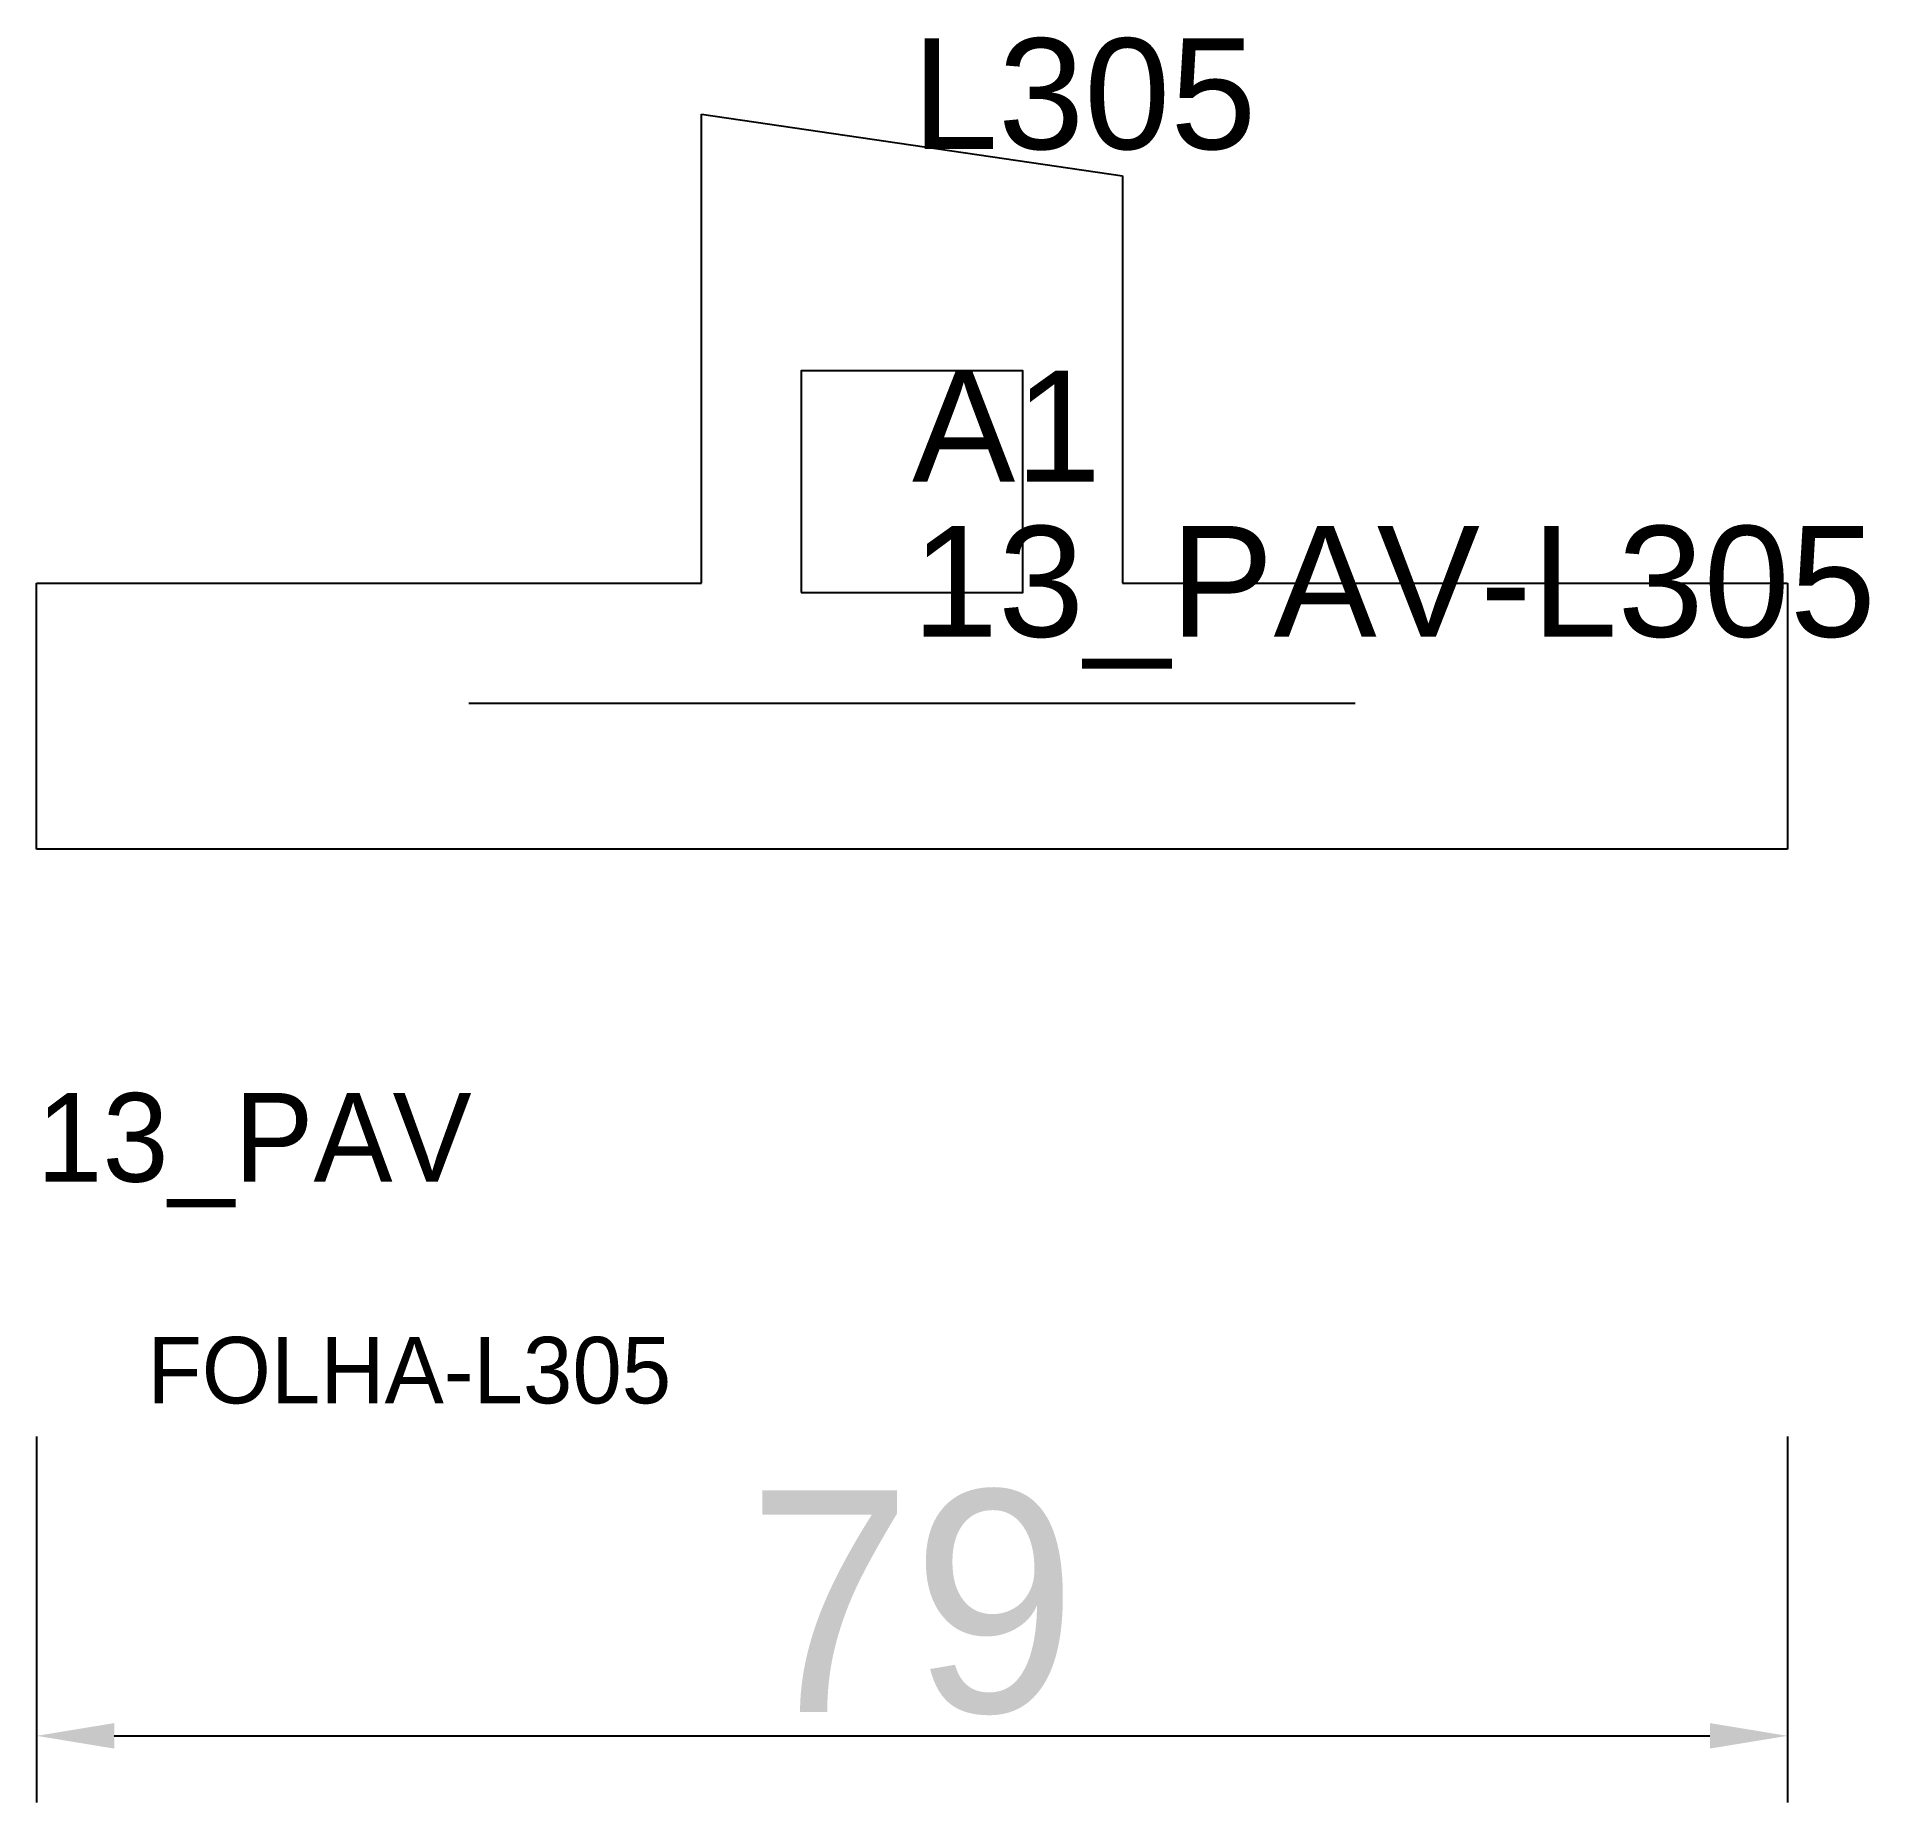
# Model space of a CAD drawing. Header units: metres. Extents: x 222.2 to 304.9, y 125.3 to 205.
import ezdxf

# ---------------------------------------------------------------- set-up
doc = ezdxf.new("R2010")
doc.units = ezdxf.units.M
for name, color, linetype in [('3', 3, 'CONTINUOUS'), ('AUX00', 7, 'CONTINUOUS'), ('COTA', 241, 'CONTINUOUS'), ('FOLHA', 255, 'CONTINUOUS'), ('Hachura', 251, 'CONTINUOUS'), ('NOMENCLATURA', 7, 'CONTINUOUS'), ('Nível', 160, 'CONTINUOUS'), ('Painéis', 200, 'CONTINUOUS'), ('Pilares', 5, 'CONTINUOUS'), ('SARR_2.2x7', 40, 'CONTINUOUS')]:
    doc.layers.add(name, color=color, linetype=linetype)
doc.styles.add('ARIAL', font='Arial.ttf')
doc.styles.add('STR_STANDARD', font='arial.ttf')
doc.dimstyles.new('EZ DXF', dxfattribs={"dimtxt": 10, "dimasz": 3.5, "dimexe": 3, "dimexo": 1.5, "dimgap": 1, "dimtad": 1, "dimdec": 1, "dimdsep": 46, "dimcen": 2.5, "dimazin": 3, "dimtfac": 1, "dimtmove": 0, "dimatfit": 3})

msp = doc.modelspace()

# ---------------------------------------------------------------- hatches: boundary and pattern name
at = {"layer": 'Hachura'}
h = msp.add_hatch(dxfattribs=at)
h.set_pattern_fill('ANSI31', scale=50)
h.paths.add_polyline_path([(222.2, 168.33), (222.2, 180.33), (252.2, 180.33), (252.2, 201.5), (271.2, 198.71), (271.2, 180.33), (301.2, 180.33), (301.2, 168.33)])
h = msp.add_hatch(dxfattribs=at)
h.set_pattern_fill('ANSI31', scale=50)
h.paths.add_polyline_path([(222.2, 168.33), (222.2, 180.33), (252.2, 180.33), (252.2, 201.5), (271.2, 198.71), (271.2, 180.33), (301.2, 180.33), (301.2, 168.33)])

# ---------------------------------------------------------------- linework, layer by layer
at = {"layer": 'Painéis', "color": 200}
for p, q in [((252.2, 180.33), (252.2, 201.5)), ((252.2, 201.5), (271.2, 198.71)), ((252.2, 180.33), (252.2, 201.5)), ((252.2, 201.5), (271.2, 198.71)), ((271.2, 198.71), (271.2, 180.33)), ((271.2, 198.71), (271.2, 180.33)), ((222.2, 168.33), (222.2, 180.33)), ((222.2, 180.33), (252.2, 180.33)), ((222.2, 168.33), (222.2, 180.33)), ((222.2, 180.33), (252.2, 180.33)), ((271.2, 180.33), (301.2, 180.33)), ((271.2, 180.33), (301.2, 180.33)), ((301.2, 180.33), (301.2, 168.33)), ((301.2, 180.33), (301.2, 168.33)), ((301.2, 168.33), (222.2, 168.33)), ((301.2, 168.33), (222.2, 168.33))]:
    msp.add_line(p, q, dxfattribs=at)
at = {"layer": 'Pilares'}
msp.add_lwpolyline([(256.7, 179.915), (266.7, 179.915), (266.7, 189.915), (256.7, 189.915)], close=True, dxfattribs=at)
msp.add_lwpolyline([(256.7, 179.915), (266.7, 179.915), (266.7, 189.915), (256.7, 189.915)], close=True, dxfattribs=at)
at = {"layer": 'SARR_2.2x7'}
msp.add_line((241.7, 174.915), (281.7, 174.915), dxfattribs=at)
msp.add_line((241.7, 174.915), (281.7, 174.915), dxfattribs=at)

# ---------------------------------------------------------------- texts
at = {"layer": '3', "style": 'STR_STANDARD'}
msp.add_text('A1', height=5, dxfattribs=at).set_placement((261.7, 184.915))
msp.add_text('A1', height=5, dxfattribs=at).set_placement((261.7, 184.915))
at = {"layer": 'AUX00', "style": 'STR_STANDARD'}
msp.add_text('13_PAV-L305', height=5, dxfattribs=at).set_placement((261.7, 177.915))
msp.add_text('13_PAV-L305', height=5, dxfattribs=at).set_placement((261.7, 177.915))
at = {"layer": 'FOLHA'}
msp.add_text('FOLHA-L305', height=3, dxfattribs=at).set_placement((227.2, 143.33))
msp.add_text('FOLHA-L305', height=3, dxfattribs=at).set_placement((227.2, 143.33))
at = {"layer": 'NOMENCLATURA', "insert": (261.7, 204.915), "char_height": 5, "attachment_point": 1, "style": 'ARIAL'}
msp.add_mtext('L305', dxfattribs=at)
msp.add_mtext('L305', dxfattribs=at)
at = {"layer": 'Nível'}
msp.add_text('13_PAV', height=4, dxfattribs=at).set_placement((222.2, 153.33))
msp.add_text('13_PAV', height=4, dxfattribs=at).set_placement((222.2, 153.33))

# ---------------------------------------------------------------- dimensions: what is measured, and where the dimension line sits
at = {"layer": 'COTA'}
msp.add_linear_dim(base=(222.2, 128.33), p1=(222.2, 143.33), p2=(301.2, 143.33), dimstyle='EZ DXF', dxfattribs=at).render()
msp.add_linear_dim(base=(222.2, 128.33), p1=(222.2, 143.33), p2=(301.2, 143.33), dimstyle='EZ DXF', dxfattribs=at).render()

doc.saveas('drawing.dxf')
